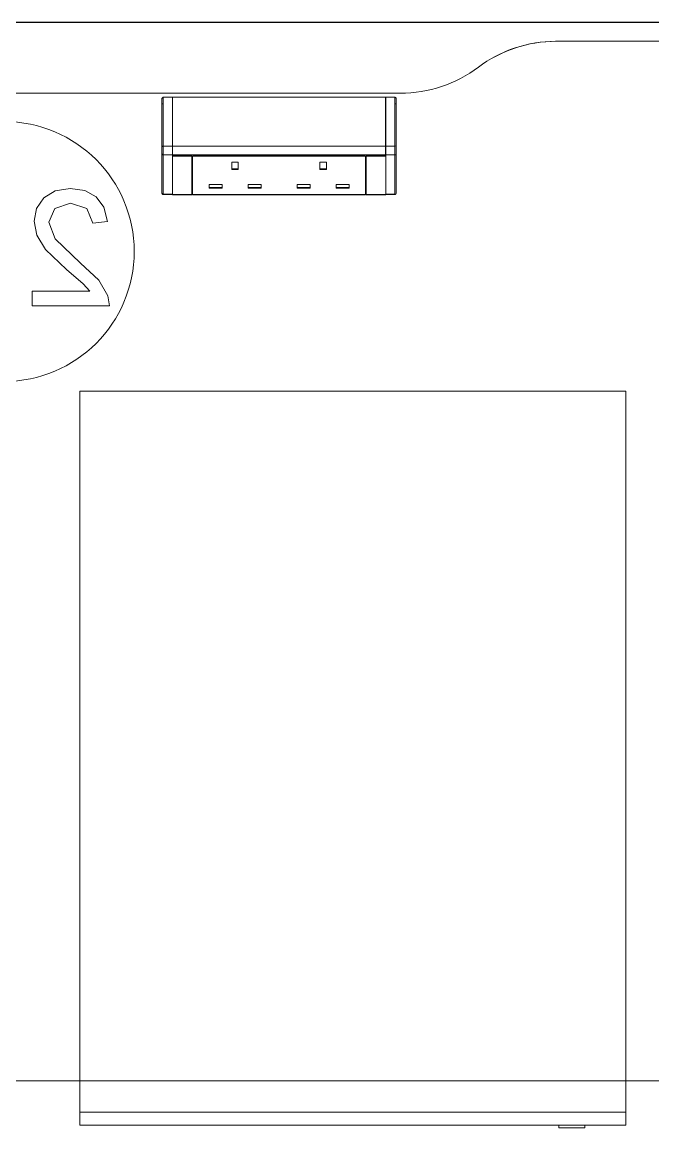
# Model space of a CAD drawing. Header units: millimetres. Extents: x 155927 to 326028, y -36033 to 97293.
# Drawn here: x 170111 to 170596, y 19807 to 20658 of the extents above; entities that cross this region are included whole.
import ezdxf

# ---------------------------------------------------------------- set-up
doc = ezdxf.new("R2010")
doc.units = ezdxf.units.MM
doc.header["$MEASUREMENT"] = 0
doc.layers.add('I-FURN', color=8, linetype='CONTINUOUS', lineweight=9)
doc.layers.add('I-WALL', color=7, linetype='CONTINUOUS', lineweight=9)

msp = doc.modelspace()

# ---------------------------------------------------------------- linework, layer by layer
at = {"layer": 'I-FURN'}
for p, q in [((170647.19, 20642.89), (170522.19, 20642.89)), ((170522.19, 20642.89), (170647.19, 20642.89)), ((170402.19, 20602.89), (169492.19, 20602.89)), ((169492.19, 20602.89), (170402.19, 20602.89)), ((170218.9, 20594.74), (170218.9, 20598.73)), ((170218.9, 20598.73), (170218.9, 20561.71)), ((170218.9, 20594.74), (170219.9, 20594.74)), ((170218.9, 20556.17), (170218.9, 20594.74)), ((170226.9, 20599.74), (170219.9, 20599.74)), ((170219.9, 20562.27), (170219.9, 20599.73)), ((170219.9, 20599.73), (170226.9, 20599.73)), ((170226.9, 20562.27), (170226.9, 20599.73)), ((170390.9, 20599.74), (170227, 20599.74)), ((170227, 20599.73), (170390.9, 20599.73)), ((170227, 20599.73), (170227, 20562.27)), ((170390.9, 20562.27), (170390.9, 20599.73)), ((170398.03, 20599.74), (170391.03, 20599.74)), ((170398.03, 20599.73), (170391.03, 20599.73)), ((170391.03, 20599.73), (170391.03, 20562.27)), ((170398.03, 20599.73), (170398.03, 20562.27)), ((170398.03, 20594.74), (170399.03, 20594.74)), ((170399.03, 20598.73), (170399.03, 20598.74)), ((170399.03, 20561.71), (170399.03, 20598.73)), ((170399.03, 20598.73), (170399.03, 20594.74)), ((170399.03, 20594.74), (170399.03, 20556.17)), ((170218.9, 20561.71), (170218.9, 20556.17)), ((170219.9, 20555.36), (170219.9, 20562.27)), ((170219.9, 20562.27), (170226.9, 20562.27)), ((170226.9, 20555.36), (170226.9, 20562.27)), ((170227, 20562.27), (170390.9, 20562.27)), ((170227, 20562.27), (170227, 20555.36)), ((170390.9, 20555.36), (170390.9, 20562.27)), ((170398.03, 20562.27), (170391.03, 20562.27)), ((170391.03, 20562.27), (170391.03, 20555.36)), ((170398.03, 20562.27), (170398.03, 20555.36)), ((170399.03, 20556.17), (170399.03, 20561.71)), ((170218.9, 20556.17), (170218.9, 20525.9)), ((170218.9, 20556.17), (170218.9, 20525.9)), ((170219.9, 20525.08), (170219.9, 20555.36)), ((170219.9, 20555.36), (170226.9, 20555.36)), ((170226.9, 20525.08), (170226.9, 20555.36)), ((170226.97, 20554.52), (170241.97, 20554.52)), ((170226.97, 20524.7), (170226.97, 20554.52)), ((170227, 20555.36), (170390.9, 20555.36)), ((170227, 20554.72), (170227, 20555.36)), ((170241.97, 20554.72), (170227, 20554.72)), ((170241.97, 20554.52), (170241.97, 20524.7)), ((170375.47, 20554.72), (170242.47, 20554.72)), ((170242.47, 20554.52), (170375.47, 20554.52)), ((170242.47, 20524.7), (170242.47, 20554.52)), ((170375.47, 20524.7), (170375.47, 20554.52)), ((170390.9, 20554.72), (170375.97, 20554.72)), ((170375.97, 20554.52), (170390.97, 20554.52)), ((170375.97, 20524.7), (170375.97, 20554.52)), ((170390.9, 20555.36), (170390.9, 20554.72)), ((170390.97, 20554.52), (170390.97, 20556.98)), ((170390.97, 20554.52), (170390.97, 20524.7)), ((170398.03, 20555.36), (170391.03, 20555.36)), ((170391.03, 20555.36), (170391.03, 20525.08)), ((170398.03, 20555.36), (170398.03, 20525.08)), ((170399.03, 20525.9), (170399.03, 20556.17)), ((170399.03, 20525.9), (170399.03, 20556.17)), ((170277.57, 20549.8), (170272.57, 20549.8)), ((170272.57, 20549.8), (170272.57, 20544.06)), ((170272.57, 20544.8), (170277.57, 20544.8)), ((170272.57, 20544.06), (170277.57, 20544.06)), ((170277.57, 20544.06), (170277.57, 20549.8)), ((170340.36, 20544.06), (170340.36, 20549.8)), ((170340.36, 20549.8), (170345.36, 20549.8)), ((170340.36, 20544.8), (170345.36, 20544.8)), ((170340.36, 20544.06), (170345.36, 20544.06)), ((170345.36, 20544.06), (170345.36, 20549.8)), ((170136.78, 20527.82), (170128, 20522.39)), ((170148.23, 20529.63), (170136.78, 20527.82)), ((170159.59, 20528), (170148.23, 20529.63)), ((170168.39, 20523.12), (170159.59, 20528)), ((170255.07, 20529.72), (170255.07, 20532.59)), ((170255.07, 20532.59), (170265.07, 20532.59)), ((170255.07, 20530.46), (170265.07, 20530.46)), ((170255.07, 20529.72), (170265.07, 20529.72)), ((170265.07, 20529.72), (170265.07, 20532.59)), ((170285.07, 20529.72), (170285.07, 20532.59)), ((170285.07, 20532.59), (170295.07, 20532.59)), ((170285.07, 20530.46), (170295.07, 20530.46)), ((170285.07, 20529.72), (170295.07, 20529.72)), ((170295.07, 20529.72), (170295.07, 20532.59)), ((170322.86, 20529.72), (170322.86, 20532.59)), ((170322.86, 20532.59), (170332.86, 20532.59)), ((170322.86, 20530.46), (170332.86, 20530.46)), ((170322.86, 20529.72), (170332.86, 20529.72)), ((170332.86, 20529.72), (170332.86, 20532.59)), ((170352.86, 20529.72), (170352.86, 20532.59)), ((170352.86, 20532.59), (170362.86, 20532.59)), ((170352.86, 20530.46), (170362.86, 20530.46)), ((170352.86, 20529.72), (170362.86, 20529.72)), ((170362.86, 20529.72), (170362.86, 20532.59)), ((170128, 20522.39), (170122.41, 20514.28)), ((170136.45, 20514.1), (170148.47, 20518.33)), ((170148.47, 20518.33), (170161, 20514.2)), ((170174.31, 20515.13), (170168.39, 20523.12)), ((170219.16, 20525.23), (170219.13, 20525.26)), ((170219.9, 20524.9), (170219.9, 20525.08)), ((170219.9, 20525.08), (170226.9, 20525.08)), ((170219.9, 20524.9), (170226.9, 20524.9)), ((170219.9, 20524.9), (170226.9, 20524.9)), ((170226.9, 20524.9), (170219.9, 20524.9)), ((170226.9, 20524.9), (170226.9, 20525.08)), ((170241.97, 20524.7), (170226.97, 20524.7)), ((170227, 20524.9), (170390.9, 20524.9)), ((170242.47, 20525.08), (170241.97, 20525.08)), ((170375.47, 20524.7), (170242.47, 20524.7)), ((170375.97, 20525.08), (170375.47, 20525.08)), ((170390.97, 20524.7), (170375.97, 20524.7)), ((170398.03, 20525.08), (170391.03, 20525.08)), ((170391.03, 20525.08), (170391.03, 20524.9)), ((170391.03, 20524.9), (170398.03, 20524.9)), ((170391.03, 20524.9), (170398.03, 20524.9)), ((170391.03, 20524.9), (170398.03, 20524.9)), ((170398.03, 20525.08), (170398.03, 20524.9)), ((170398.8, 20525.27), (170398.78, 20525.24)), ((170122.41, 20514.28), (170120.55, 20504.42)), ((170131.85, 20503.74), (170136.45, 20514.1)), ((170161, 20514.2), (170165.75, 20502.79)), ((170177.05, 20504.2), (170174.31, 20515.13)), ((170120.55, 20504.42), (170122.56, 20493.7)), ((170136.73, 20490.93), (170131.85, 20503.74)), ((170165.75, 20502.79), (170177.05, 20504.2)), ((170122.56, 20493.7), (170129.23, 20482.62)), ((170156.24, 20472.11), (170136.73, 20490.93)), ((170129.23, 20482.62), (170145.42, 20467.14)), ((170145.42, 20467.14), (170158.42, 20456.27)), ((170170.39, 20459.01), (170156.24, 20472.11)), ((170177.25, 20447.01), (170170.39, 20459.01)), ((170119.13, 20450.52), (170119.13, 20439.22)), ((170163.52, 20450.52), (170119.13, 20450.52)), ((170158.42, 20456.27), (170163.52, 20450.52)), ((170178.47, 20439.22), (170177.25, 20447.01)), ((170119.13, 20439.22), (170178.47, 20439.22)), ((170155.63, 20373.64), (170155.63, 19842.89)), ((170575.63, 20373.64), (170155.63, 20373.64)), ((170575.63, 19842.89), (170575.63, 20373.64)), ((169247.19, 19842.89), (170647.19, 19842.89)), ((170647.19, 19842.89), (169247.19, 19842.89)), ((170155.63, 19842.89), (170155.63, 19818.64)), ((170575.63, 19818.64), (170575.63, 19842.89)), ((170575.63, 19818.64), (170155.63, 19818.64)), ((170155.63, 19818.64), (170155.63, 19808.64)), ((170155.63, 19818.64), (170575.63, 19818.64)), ((170575.63, 19808.64), (170575.63, 19818.64)), ((170155.63, 19808.64), (170575.63, 19808.64)), ((170524.02, 19808.64), (170524.02, 19806.64)), ((170524.02, 19806.64), (170544.02, 19806.64)), ((170544.02, 19806.64), (170524.02, 19806.64)), ((170544.02, 19806.64), (170544.02, 19808.64))]:
    msp.add_line(p, q, dxfattribs=at)
at = {"layer": 'I-FURN', "flags": 128}
for points in [[(170218.9, 20598.74), (170218.91, 20598.78), (170218.91, 20598.82), (170218.91, 20598.86), (170218.92, 20598.9), (170218.92, 20598.94), (170218.93, 20598.98), (170218.94, 20599.02), (170218.96, 20599.06), (170218.97, 20599.09), (170218.98, 20599.13), (170219, 20599.17), (170219.02, 20599.2), (170219.04, 20599.24), (170219.06, 20599.27), (170219.08, 20599.31), (170219.1, 20599.34), (170219.13, 20599.37), (170219.15, 20599.4), (170219.18, 20599.43), (170219.21, 20599.46), (170219.24, 20599.49), (170219.27, 20599.51), (170219.3, 20599.54), (170219.33, 20599.56), (170219.36, 20599.58), (170219.4, 20599.6), (170219.43, 20599.62), (170219.47, 20599.64), (170219.51, 20599.66), (170219.54, 20599.67), (170219.58, 20599.69), (170219.62, 20599.7), (170219.66, 20599.71), (170219.7, 20599.72), (170219.73, 20599.73), (170219.77, 20599.73), (170219.81, 20599.74), (170219.85, 20599.74), (170219.89, 20599.74), (170219.9, 20599.74)], [(170218.9, 20594.74), (170218.9, 20594.9), (170218.9, 20595.06), (170218.9, 20595.22), (170218.9, 20595.38), (170218.9, 20595.54), (170218.9, 20595.69), (170218.9, 20595.85), (170218.9, 20596), (170218.9, 20596.15), (170218.9, 20596.3), (170218.9, 20596.45), (170218.9, 20596.59), (170218.9, 20596.73), (170218.9, 20596.87), (170218.9, 20597), (170218.9, 20597.13), (170218.9, 20597.26), (170218.9, 20597.38), (170218.9, 20597.5), (170218.9, 20597.61), (170218.9, 20597.72), (170218.9, 20597.83), (170218.9, 20597.92), (170218.9, 20598.02), (170218.9, 20598.11), (170218.9, 20598.19), (170218.9, 20598.27), (170218.9, 20598.34), (170218.9, 20598.41), (170218.9, 20598.47), (170218.9, 20598.53), (170218.9, 20598.57), (170218.9, 20598.62), (170218.9, 20598.65), (170218.9, 20598.68), (170218.9, 20598.71), (170218.9, 20598.73), (170218.9, 20598.74), (170218.9, 20598.74)], [(170218.9, 20598.74), (170218.9, 20598.74), (170218.9, 20598.73)], [(170218.9, 20598.73), (170218.9, 20598.46), (170218.9, 20598.04), (170218.9, 20597.49), (170218.9, 20596.81), (170218.9, 20595.99), (170218.9, 20595.04), (170218.9, 20593.96), (170218.9, 20592.76), (170218.9, 20591.42), (170218.9, 20589.96), (170218.9, 20588.38), (170218.9, 20586.68), (170218.9, 20584.86), (170218.9, 20582.93), (170218.9, 20580.88), (170218.9, 20578.73), (170218.9, 20576.47), (170218.9, 20574.12), (170218.9, 20571.66), (170218.9, 20569.11), (170218.9, 20566.48), (170218.9, 20563.76), (170218.9, 20561.71)], [(170398.03, 20599.74), (170398.07, 20599.74), (170398.11, 20599.74), (170398.15, 20599.73), (170398.19, 20599.73), (170398.23, 20599.72), (170398.26, 20599.71), (170398.3, 20599.7), (170398.34, 20599.69), (170398.38, 20599.68), (170398.42, 20599.66), (170398.45, 20599.65), (170398.49, 20599.63), (170398.52, 20599.61), (170398.56, 20599.59), (170398.59, 20599.57), (170398.62, 20599.54), (170398.66, 20599.52), (170398.69, 20599.49), (170398.72, 20599.47), (170398.74, 20599.44), (170398.77, 20599.41), (170398.8, 20599.38), (170398.82, 20599.35), (170398.85, 20599.32), (170398.87, 20599.28), (170398.89, 20599.25), (170398.91, 20599.21), (170398.93, 20599.18), (170398.94, 20599.14), (170398.96, 20599.1), (170398.97, 20599.07), (170398.98, 20599.03), (170399, 20598.99), (170399, 20598.95), (170399.01, 20598.91), (170399.02, 20598.87), (170399.02, 20598.83), (170399.03, 20598.79), (170399.03, 20598.75), (170399.03, 20598.74)], [(170399.03, 20598.74), (170399.03, 20598.74), (170399.03, 20598.73), (170399.03, 20598.71), (170399.03, 20598.69), (170399.03, 20598.66), (170399.03, 20598.63), (170399.03, 20598.59), (170399.03, 20598.54), (170399.03, 20598.49), (170399.03, 20598.43), (170399.03, 20598.36), (170399.03, 20598.29), (170399.03, 20598.21), (170399.03, 20598.13), (170399.03, 20598.04), (170399.03, 20597.95), (170399.03, 20597.85), (170399.03, 20597.75), (170399.03, 20597.64), (170399.03, 20597.53), (170399.03, 20597.41), (170399.03, 20597.29), (170399.03, 20597.17), (170399.03, 20597.04), (170399.03, 20596.9), (170399.03, 20596.77), (170399.03, 20596.63), (170399.03, 20596.48), (170399.03, 20596.34), (170399.03, 20596.19), (170399.03, 20596.04), (170399.03, 20595.89), (170399.03, 20595.73), (170399.03, 20595.58), (170399.03, 20595.42), (170399.03, 20595.26), (170399.03, 20595.1), (170399.03, 20594.95), (170399.03, 20594.79), (170399.03, 20594.74)], [(170399.03, 20561.71), (170399.03, 20564.49), (170399.03, 20567.19), (170399.03, 20569.8), (170399.03, 20572.33), (170399.03, 20574.75), (170399.03, 20577.09), (170399.03, 20579.31), (170399.03, 20581.44), (170399.03, 20583.45), (170399.03, 20585.36), (170399.03, 20587.14), (170399.03, 20588.81), (170399.03, 20590.36), (170399.03, 20591.79), (170399.03, 20593.09), (170399.03, 20594.27), (170399.03, 20595.31), (170399.03, 20596.22), (170399.03, 20597.01), (170399.03, 20597.65), (170399.03, 20598.17), (170399.03, 20598.54), (170399.03, 20598.73)], [(170218.9, 20561.71), (170218.9, 20561.58), (170218.9, 20561.44), (170218.9, 20561.3), (170218.9, 20561.16), (170218.9, 20561.01), (170218.9, 20560.86), (170218.9, 20560.71), (170218.9, 20560.56), (170218.9, 20560.4), (170218.9, 20560.25), (170218.9, 20560.09), (170218.9, 20559.93), (170218.9, 20559.77), (170218.9, 20559.61), (170218.9, 20559.45), (170218.9, 20559.29), (170218.9, 20559.13), (170218.9, 20558.97), (170218.9, 20558.81), (170218.9, 20558.66), (170218.9, 20558.5), (170218.9, 20558.35), (170218.9, 20558.19), (170218.9, 20558.04), (170218.9, 20557.89), (170218.9, 20557.75), (170218.9, 20557.6), (170218.9, 20557.46), (170218.9, 20557.33), (170218.9, 20557.19), (170218.9, 20557.06), (170218.9, 20556.94), (170218.9, 20556.81), (170218.9, 20556.7), (170218.9, 20556.58), (170218.9, 20556.47), (170218.9, 20556.37), (170218.9, 20556.27), (170218.9, 20556.17)], [(170399.03, 20556.17), (170399.03, 20556.27), (170399.03, 20556.37), (170399.03, 20556.47), (170399.03, 20556.58), (170399.03, 20556.7), (170399.03, 20556.81), (170399.03, 20556.94), (170399.03, 20557.06), (170399.03, 20557.19), (170399.03, 20557.33), (170399.03, 20557.46), (170399.03, 20557.6), (170399.03, 20557.75), (170399.03, 20557.89), (170399.03, 20558.04), (170399.03, 20558.19), (170399.03, 20558.35), (170399.03, 20558.5), (170399.03, 20558.66), (170399.03, 20558.81), (170399.03, 20558.97), (170399.03, 20559.13), (170399.03, 20559.29), (170399.03, 20559.45), (170399.03, 20559.61), (170399.03, 20559.77), (170399.03, 20559.93), (170399.03, 20560.09), (170399.03, 20560.25), (170399.03, 20560.4), (170399.03, 20560.56), (170399.03, 20560.71), (170399.03, 20560.86), (170399.03, 20561.01), (170399.03, 20561.16), (170399.03, 20561.3), (170399.03, 20561.44), (170399.03, 20561.58), (170399.03, 20561.71)], [(170219.9, 20524.9), (170219.86, 20524.9), (170219.82, 20524.9), (170219.79, 20524.9), (170219.75, 20524.91), (170219.71, 20524.92), (170219.67, 20524.92), (170219.63, 20524.93), (170219.59, 20524.95), (170219.55, 20524.96), (170219.52, 20524.97), (170219.48, 20524.99), (170219.44, 20525.01), (170219.41, 20525.03)], [(170398.53, 20525.03), (170398.5, 20525.01), (170398.46, 20525), (170398.43, 20524.98), (170398.39, 20524.96), (170398.35, 20524.95), (170398.31, 20524.94), (170398.27, 20524.93), (170398.24, 20524.92), (170398.2, 20524.91), (170398.16, 20524.9), (170398.12, 20524.9), (170398.08, 20524.9), (170398.04, 20524.9), (170398.03, 20524.9)]]:
    msp.add_lwpolyline(points, dxfattribs=at)
at = {"layer": 'I-FURN'}
for centre, start, end in [((170522.19, 20542.89), 90, 126.8699), ((170522.19, 20542.89), 90.32733, 126.8699), ((170522.19, 20542.89), 90, 90.32733), ((170402.19, 20702.89), 270, 306.8699), ((170402.19, 20702.89), 270, 306.8699), ((170097.53, 20481.09), 0, 180), ((170097.53, 20481.09), 180, 0)]:
    msp.add_arc(centre, 100, start, end, dxfattribs=at)
for centre, major_axis, ratio, start_param, end_param in [((170219.9, 20598.73), (1, 0), 0.998113, 1.570796, 3.141593), ((170398.03, 20598.73), (1, 0), 0.998113, 0, 1.570796), ((170219.9, 20561.71), (1, 0), 0.56467, 1.570796, 3.141593), ((170398.03, 20561.71), (1, 0), 0.56467, 0, 1.570796), ((170219.9, 20556.17), (1, 0), 0.819152, 3.141593, 4.712389), ((170398.03, 20556.17), (1, 0), 0.819152, 4.712389, 6.283185), ((170219.9, 20525.9), (-1, 0), 0.819152, 0, 1.570796), ((170398.03, 20525.9), (1, 0), 0.819152, 4.712389, 6.283185)]:
    msp.add_ellipse(centre, major_axis=major_axis, ratio=ratio, start_param=start_param, end_param=end_param, dxfattribs=at)
at = {"layer": 'I-WALL', "lineweight": 30}
msp.add_line((167434.83, 20657.61), (172817.19, 20657.61), dxfattribs=at)

doc.saveas('drawing.dxf')
